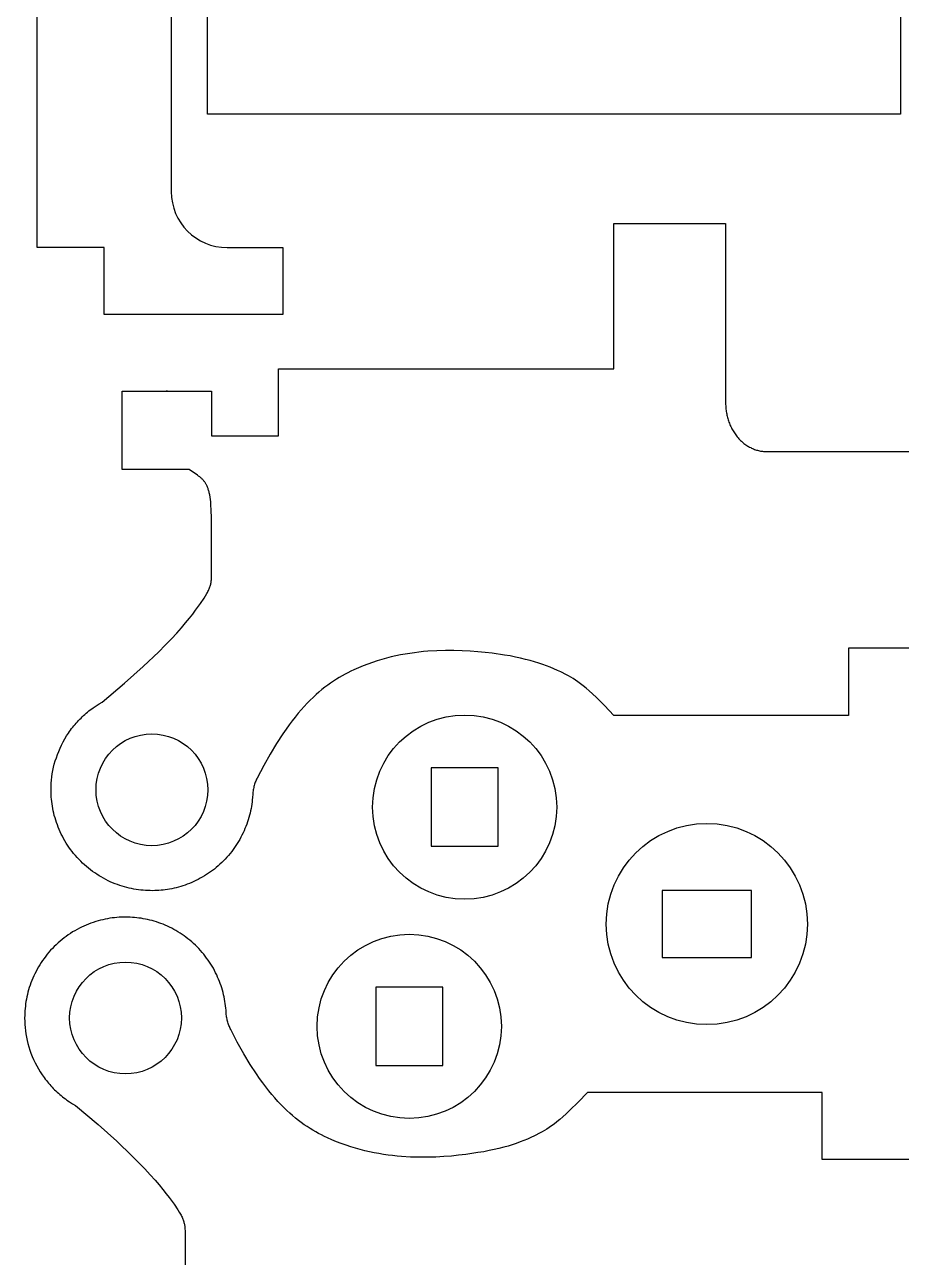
# Model space of a CAD drawing. Extents: x -5 to 248, y -200 to 199.
# Drawn here: x 3.3 to 81.7, y -28.5 to 81.8 of the extents above; entities that cross this region are included whole.
import ezdxf

# ---------------------------------------------------------------- set-up
doc = ezdxf.new("R2010")
doc.units = 0
doc.layers.add('LAYER_01', color=1, linetype='CONTINUOUS')

msp = doc.modelspace()

# ---------------------------------------------------------------- linework, layer by layer
at = {"layer": 'LAYER_01'}
for p, q in [((4.39, 61.85), (4.39, 111.85)), ((16.39, 106.85), (16.39, 66.85)), ((19.64, 73.78), (19.64, 85.78)), ((81.64, 85.78), (81.64, 73.78)), ((25.64, 73.78), (19.64, 73.78)), ((81.64, 73.78), (25.64, 73.78)), ((56, 51), (56, 64)), ((56, 64), (66, 64)), ((66, 64), (66, 48)), ((10.39, 61.85), (4.39, 61.85)), ((10.39, 55.85), (10.39, 61.85)), ((21.39, 61.85), (26.39, 61.85)), ((26.39, 61.85), (26.39, 55.85)), ((26.39, 55.85), (10.39, 55.85)), ((26, 45), (26, 51)), ((26, 51), (56, 51)), ((12, 42), (12, 49)), ((12, 49), (15.69, 49)), ((15.69, 49), (16.06, 49)), ((16.06, 49), (15.94, 49)), ((15.94, 49), (15.94, 49)), ((15.94, 49), (20, 49)), ((16.06, 49), (16.06, 49)), ((20, 49), (20, 49)), ((20, 49), (20, 49)), ((20, 49), (20, 45)), ((66, 48), (66, 47.8)), ((66, 47.8), (66.01, 47.7)), ((66.01, 47.7), (66.01, 47.59)), ((66.01, 47.59), (66.02, 47.49)), ((66.02, 47.49), (66.03, 47.39)), ((66.03, 47.39), (66.04, 47.28)), ((66.04, 47.28), (66.06, 47.18)), ((66.06, 47.18), (66.08, 47.07)), ((66.08, 47.07), (66.1, 46.97)), ((66.1, 46.97), (66.12, 46.86)), ((66.12, 46.86), (66.14, 46.76)), ((66.14, 46.76), (66.17, 46.65)), ((66.17, 46.65), (66.2, 46.55)), ((66.2, 46.55), (66.23, 46.44)), ((66.23, 46.44), (66.26, 46.34)), ((66.26, 46.34), (66.3, 46.24)), ((66.3, 46.24), (66.34, 46.14)), ((66.34, 46.14), (66.38, 46.03)), ((66.38, 46.03), (66.42, 45.93)), ((66.42, 45.93), (66.46, 45.83)), ((66.46, 45.83), (66.51, 45.73)), ((66.51, 45.73), (66.56, 45.64)), ((66.56, 45.64), (66.61, 45.54)), ((66.61, 45.54), (66.67, 45.45)), ((66.67, 45.45), (66.73, 45.35)), ((66.73, 45.35), (66.78, 45.26)), ((66.78, 45.26), (66.85, 45.17)), ((20, 45), (20, 45)), ((20, 45), (20, 45)), ((20, 45), (26, 45)), ((66.85, 45.17), (66.91, 45.08)), ((66.91, 45.08), (66.97, 45)), ((66.97, 45), (67.04, 44.91)), ((67.04, 44.91), (67.11, 44.83)), ((67.11, 44.83), (67.18, 44.75)), ((67.18, 44.75), (67.25, 44.68)), ((67.25, 44.68), (67.33, 44.6)), ((67.33, 44.6), (67.41, 44.53)), ((67.41, 44.53), (67.48, 44.46)), ((67.48, 44.46), (67.56, 44.39)), ((67.56, 44.39), (67.64, 44.33)), ((67.64, 44.33), (67.72, 44.26)), ((67.72, 44.26), (67.81, 44.2)), ((67.81, 44.2), (67.89, 44.15)), ((67.89, 44.15), (67.98, 44.09)), ((67.98, 44.09), (68.06, 44.04)), ((68.06, 44.04), (68.15, 43.99)), ((68.15, 43.99), (68.24, 43.95)), ((68.24, 43.95), (68.32, 43.9)), ((68.32, 43.9), (68.41, 43.86)), ((68.41, 43.86), (68.5, 43.83)), ((68.5, 43.83), (68.59, 43.79)), ((68.59, 43.79), (68.68, 43.76)), ((68.68, 43.76), (68.77, 43.73)), ((68.77, 43.73), (68.86, 43.71)), ((68.86, 43.71), (68.95, 43.68)), ((68.95, 43.68), (69.04, 43.66)), ((69.04, 43.66), (69.13, 43.64)), ((69.13, 43.64), (69.22, 43.63)), ((69.22, 43.63), (69.31, 43.62)), ((69.31, 43.62), (69.4, 43.61)), ((69.4, 43.61), (69.48, 43.6)), ((69.48, 43.6), (69.57, 43.59)), ((69.57, 43.59), (69.66, 43.59)), ((69.66, 43.59), (69.74, 43.59)), ((69.74, 43.59), (101.8, 43.59)), ((18, 42), (12, 42)), ((18.74, 41.49), (18, 42)), ((18.84, 41.41), (18.74, 41.49)), ((18.94, 41.34), (18.84, 41.41)), ((18.99, 41.3), (18.94, 41.34)), ((19.04, 41.26), (18.99, 41.3)), ((19.08, 41.22), (19.04, 41.26)), ((19.12, 41.18), (19.08, 41.22)), ((19.17, 41.14), (19.12, 41.18)), ((19.21, 41.1), (19.17, 41.14)), ((19.25, 41.05), (19.21, 41.1)), ((19.29, 41.01), (19.25, 41.05)), ((19.32, 40.96), (19.29, 41.01)), ((19.36, 40.92), (19.32, 40.96)), ((19.4, 40.87), (19.36, 40.92)), ((19.43, 40.82), (19.4, 40.87)), ((19.46, 40.77), (19.43, 40.82)), ((19.5, 40.72), (19.46, 40.77)), ((19.53, 40.66), (19.5, 40.72)), ((19.56, 40.61), (19.53, 40.66)), ((19.58, 40.55), (19.56, 40.61)), ((19.61, 40.49), (19.58, 40.55)), ((19.64, 40.42), (19.61, 40.49)), ((19.66, 40.36), (19.64, 40.42)), ((19.69, 40.29), (19.66, 40.36)), ((19.71, 40.21), (19.69, 40.29)), ((19.73, 40.14), (19.71, 40.21)), ((19.76, 40.06), (19.73, 40.14)), ((19.78, 39.98), (19.76, 40.06)), ((19.79, 39.9), (19.78, 39.98)), ((19.81, 39.81), (19.79, 39.9)), ((19.83, 39.72), (19.81, 39.81)), ((19.86, 39.53), (19.83, 39.72)), ((19.89, 39.32), (19.86, 39.53)), ((19.92, 39.1), (19.89, 39.32)), ((19.94, 38.86), (19.92, 39.1)), ((19.97, 38.32), (19.94, 38.86)), ((19.99, 37.7), (19.97, 38.32)), ((20, 37), (19.99, 37.7)), ((20, 32.56), (20, 37)), ((19.96, 31.95), (19.97, 32.03)), ((19.97, 32.03), (19.98, 32.12)), ((19.98, 32.2), (19.99, 32.37)), ((19.98, 32.12), (19.98, 32.2)), ((19.99, 32.37), (20, 32.56)), ((19.46, 30.7), (19.58, 30.9)), ((19.58, 30.9), (19.63, 30.99)), ((19.63, 30.99), (19.68, 31.08)), ((19.68, 31.08), (19.72, 31.17)), ((19.72, 31.17), (19.76, 31.25)), ((19.76, 31.25), (19.79, 31.33)), ((19.79, 31.33), (19.82, 31.41)), ((19.82, 31.41), (19.85, 31.49)), ((19.85, 31.49), (19.88, 31.57)), ((19.88, 31.57), (19.9, 31.64)), ((19.9, 31.64), (19.92, 31.72)), ((19.92, 31.72), (19.93, 31.8)), ((19.93, 31.8), (19.95, 31.88)), ((19.95, 31.88), (19.96, 31.95)), ((18.57, 29.4), (19, 30)), ((19, 30), (19.33, 30.49)), ((19.33, 30.49), (19.46, 30.7)), ((17.68, 28.28), (18.02, 28.69)), ((18.02, 28.69), (18.31, 29.06)), ((18.31, 29.06), (18.57, 29.4)), ((16.88, 27.36), (17.3, 27.84)), ((17.3, 27.84), (17.68, 28.28)), ((15.86, 26.29), (16.4, 26.84)), ((16.4, 26.84), (16.88, 27.36)), ((13.88, 24.37), (15.27, 25.69)), ((15.27, 25.69), (15.86, 26.29)), ((36.91, 25.4), (36.49, 25.32)), ((37.33, 25.48), (36.91, 25.4)), ((37.74, 25.54), (37.33, 25.48)), ((38.15, 25.6), (37.74, 25.54)), ((38.56, 25.65), (38.15, 25.6)), ((38.96, 25.7), (38.56, 25.65)), ((39.36, 25.73), (38.96, 25.7)), ((40.16, 25.78), (39.36, 25.73)), ((40.93, 25.8), (40.16, 25.78)), ((41.69, 25.8), (40.93, 25.8)), ((42.43, 25.78), (41.69, 25.8)), ((43.14, 25.74), (42.43, 25.78)), ((43.82, 25.69), (43.14, 25.74)), ((44.48, 25.62), (43.82, 25.69)), ((45.1, 25.55), (44.48, 25.62)), ((46.2, 25.39), (45.1, 25.55)), ((46.71, 25.31), (46.2, 25.39)), ((105, 26), (77, 26)), ((77, 26), (77, 20)), ((12.2, 22.87), (13.88, 24.37)), ((33.56, 24.42), (33.14, 24.25)), ((33.98, 24.58), (33.56, 24.42)), ((34.4, 24.73), (33.98, 24.58)), ((34.82, 24.87), (34.4, 24.73)), ((35.24, 25), (34.82, 24.87)), ((35.66, 25.11), (35.24, 25)), ((36.08, 25.22), (35.66, 25.11)), ((36.49, 25.32), (36.08, 25.22)), ((47.19, 25.21), (46.71, 25.31)), ((47.65, 25.12), (47.19, 25.21)), ((48.09, 25.01), (47.65, 25.12)), ((48.5, 24.91), (48.09, 25.01)), ((48.89, 24.8), (48.5, 24.91)), ((49.27, 24.68), (48.89, 24.8)), ((49.63, 24.56), (49.27, 24.68)), ((49.98, 24.43), (49.63, 24.56)), ((50.31, 24.3), (49.98, 24.43)), ((50.63, 24.16), (50.31, 24.3)), ((31.17, 23.23), (30.91, 23.06)), ((31.43, 23.38), (31.17, 23.23)), ((31.69, 23.53), (31.43, 23.38)), ((31.94, 23.67), (31.69, 23.53)), ((32.2, 23.81), (31.94, 23.67)), ((32.46, 23.94), (32.2, 23.81)), ((32.72, 24.06), (32.46, 23.94)), ((33.14, 24.25), (32.72, 24.06)), ((50.95, 24.02), (50.63, 24.16)), ((51.25, 23.88), (50.95, 24.02)), ((51.75, 23.63), (51.25, 23.88)), ((51.95, 23.52), (51.75, 23.63)), ((52.14, 23.41), (51.95, 23.52)), ((52.35, 23.29), (52.14, 23.41)), ((52.56, 23.15), (52.35, 23.29)), ((10.2, 21.18), (12.2, 22.87)), ((29.61, 22.08), (29.35, 21.85)), ((29.87, 22.3), (29.61, 22.08)), ((30.13, 22.51), (29.87, 22.3)), ((30.39, 22.7), (30.13, 22.51)), ((30.65, 22.89), (30.39, 22.7)), ((30.91, 23.06), (30.65, 22.89)), ((52.78, 23), (52.56, 23.15)), ((53.01, 22.83), (52.78, 23)), ((53.26, 22.64), (53.01, 22.83)), ((53.52, 22.42), (53.26, 22.64)), ((53.8, 22.18), (53.52, 22.42)), ((54.1, 21.91), (53.8, 22.18)), ((9.66, 20.85), (9.93, 21.02)), ((9.93, 21.02), (10.2, 21.18)), ((28.56, 21.09), (28.3, 20.8)), ((28.83, 21.35), (28.56, 21.09)), ((29.09, 21.61), (28.83, 21.35)), ((29.35, 21.85), (29.09, 21.61)), ((54.43, 21.6), (54.1, 21.91)), ((55.15, 20.88), (54.43, 21.6)), ((8.32, 19.76), (8.43, 19.87)), ((8.43, 19.87), (8.55, 19.98)), ((8.55, 19.98), (8.67, 20.08)), ((8.67, 20.08), (8.79, 20.19)), ((8.79, 20.19), (8.91, 20.29)), ((8.91, 20.29), (9.03, 20.39)), ((9.03, 20.39), (9.15, 20.49)), ((9.15, 20.49), (9.28, 20.58)), ((9.28, 20.58), (9.41, 20.68)), ((9.41, 20.68), (9.66, 20.85)), ((27.49, 19.85), (27.22, 19.51)), ((27.76, 20.19), (27.49, 19.85)), ((28.03, 20.5), (27.76, 20.19)), ((28.3, 20.8), (28.03, 20.5)), ((56, 20), (55.15, 20.88)), ((77, 20), (56, 20)), ((7.39, 18.68), (7.48, 18.81)), ((7.48, 18.81), (7.58, 18.93)), ((7.58, 18.93), (7.68, 19.06)), ((7.68, 19.06), (7.78, 19.18)), ((7.78, 19.18), (7.88, 19.3)), ((7.88, 19.3), (7.99, 19.42)), ((7.99, 19.42), (8.1, 19.53)), ((8.1, 19.53), (8.21, 19.65)), ((8.21, 19.65), (8.32, 19.76)), ((26.67, 18.76), (26.39, 18.35)), ((26.94, 19.14), (26.67, 18.76)), ((27.22, 19.51), (26.94, 19.14)), ((6.72, 17.62), (6.87, 17.89)), ((6.87, 17.89), (7.03, 18.16)), ((7.03, 18.16), (7.2, 18.42)), ((7.2, 18.42), (7.29, 18.55)), ((7.29, 18.55), (7.39, 18.68)), ((26.39, 18.35), (25.82, 17.49)), ((6.21, 16.5), (6.32, 16.78)), ((6.32, 16.78), (6.44, 17.06)), ((6.44, 17.06), (6.57, 17.34)), ((6.57, 17.34), (6.72, 17.62)), ((25.25, 16.54), (24.67, 15.51)), ((25.82, 17.49), (25.25, 16.54)), ((5.86, 15.35), (5.93, 15.63)), ((5.93, 15.63), (6.01, 15.92)), ((6.01, 15.92), (6.11, 16.21)), ((6.11, 16.21), (6.21, 16.5)), ((24.67, 15.51), (24.07, 14.38)), ((5.68, 14.2), (5.71, 14.49)), ((5.71, 14.49), (5.75, 14.77)), ((5.75, 14.77), (5.8, 15.06)), ((5.8, 15.06), (5.86, 15.35)), ((24.07, 14.38), (24.03, 14.29)), ((45.65, 15.29), (39.65, 15.29)), ((39.65, 15.29), (39.65, 8.29)), ((45.65, 8.29), (45.65, 15.29)), ((5.64, 13.64), (5.66, 13.92)), ((5.64, 13.37), (5.64, 13.64)), ((5.64, 13.09), (5.64, 13.37)), ((5.66, 13.92), (5.68, 14.2)), ((23.71, 13.24), (23.7, 13.14)), ((23.73, 13.34), (23.71, 13.24)), ((23.75, 13.44), (23.73, 13.34)), ((23.77, 13.54), (23.75, 13.44)), ((23.79, 13.63), (23.77, 13.54)), ((23.82, 13.73), (23.79, 13.63)), ((23.85, 13.83), (23.82, 13.73)), ((23.88, 13.92), (23.85, 13.83)), ((23.91, 14.02), (23.88, 13.92)), ((23.95, 14.11), (23.91, 14.02)), ((23.99, 14.2), (23.95, 14.11)), ((24.03, 14.29), (23.99, 14.2)), ((5.65, 12.89), (5.64, 13.09)), ((5.66, 12.69), (5.65, 12.89)), ((5.68, 12.49), (5.66, 12.69)), ((5.7, 12.28), (5.68, 12.49)), ((5.73, 12.08), (5.7, 12.28)), ((23.62, 12.26), (23.59, 12.06)), ((23.64, 12.45), (23.62, 12.26)), ((23.66, 12.65), (23.64, 12.45)), ((23.68, 12.94), (23.66, 12.65)), ((23.69, 13.04), (23.68, 12.94)), ((23.7, 13.14), (23.69, 13.04)), ((5.76, 11.87), (5.73, 12.08)), ((5.79, 11.66), (5.76, 11.87)), ((5.84, 11.46), (5.79, 11.66)), ((5.88, 11.25), (5.84, 11.46)), ((5.93, 11.04), (5.88, 11.25)), ((5.99, 10.83), (5.93, 11.04)), ((23.39, 11.06), (23.34, 10.86)), ((23.44, 11.26), (23.39, 11.06)), ((23.49, 11.46), (23.44, 11.26)), ((23.53, 11.66), (23.49, 11.46)), ((23.56, 11.86), (23.53, 11.66)), ((23.59, 12.06), (23.56, 11.86)), ((6.06, 10.62), (5.99, 10.83)), ((6.12, 10.41), (6.06, 10.62)), ((6.2, 10.2), (6.12, 10.41)), ((6.28, 10), (6.2, 10.2)), ((6.36, 9.79), (6.28, 10)), ((23.07, 10.07), (22.99, 9.87)), ((23.15, 10.27), (23.07, 10.07)), ((23.21, 10.46), (23.15, 10.27)), ((23.28, 10.66), (23.21, 10.46)), ((23.34, 10.86), (23.28, 10.66)), ((6.45, 9.58), (6.36, 9.79)), ((6.55, 9.38), (6.45, 9.58)), ((6.65, 9.18), (6.55, 9.38)), ((6.76, 8.98), (6.65, 9.18)), ((6.87, 8.78), (6.76, 8.98)), ((22.52, 8.9), (22.41, 8.72)), ((22.62, 9.09), (22.52, 8.9)), ((22.72, 9.29), (22.62, 9.09)), ((22.82, 9.48), (22.72, 9.29)), ((22.91, 9.67), (22.82, 9.48)), ((22.99, 9.87), (22.91, 9.67)), ((6.99, 8.58), (6.87, 8.78)), ((7.12, 8.39), (6.99, 8.58)), ((7.24, 8.2), (7.12, 8.39)), ((7.38, 8.01), (7.24, 8.2)), ((7.52, 7.82), (7.38, 8.01)), ((7.66, 7.64), (7.52, 7.82)), ((21.8, 7.81), (21.66, 7.64)), ((21.93, 7.99), (21.8, 7.81)), ((22.06, 8.17), (21.93, 7.99)), ((22.18, 8.35), (22.06, 8.17)), ((22.3, 8.53), (22.18, 8.35)), ((22.41, 8.72), (22.3, 8.53)), ((39.65, 8.29), (45.65, 8.29)), ((7.81, 7.46), (7.66, 7.64)), ((7.97, 7.29), (7.81, 7.46)), ((8.12, 7.12), (7.97, 7.29)), ((8.29, 6.95), (8.12, 7.12)), ((8.46, 6.79), (8.29, 6.95)), ((8.63, 6.63), (8.46, 6.79)), ((8.8, 6.47), (8.63, 6.63)), ((20.75, 6.68), (20.59, 6.53)), ((20.91, 6.83), (20.75, 6.68)), ((21.07, 6.99), (20.91, 6.83)), ((21.22, 7.14), (21.07, 6.99)), ((21.37, 7.31), (21.22, 7.14)), ((21.52, 7.47), (21.37, 7.31)), ((21.66, 7.64), (21.52, 7.47)), ((8.98, 6.32), (8.8, 6.47)), ((9.17, 6.18), (8.98, 6.32)), ((9.35, 6.04), (9.17, 6.18)), ((9.54, 5.91), (9.35, 6.04)), ((9.73, 5.78), (9.54, 5.91)), ((9.93, 5.65), (9.73, 5.78)), ((10.13, 5.54), (9.93, 5.65)), ((10.33, 5.42), (10.13, 5.54)), ((19.17, 5.52), (18.98, 5.42)), ((19.36, 5.63), (19.17, 5.52)), ((19.54, 5.75), (19.36, 5.63)), ((19.72, 5.87), (19.54, 5.75)), ((19.9, 5.99), (19.72, 5.87)), ((20.08, 6.12), (19.9, 5.99)), ((20.25, 6.25), (20.08, 6.12)), ((20.42, 6.39), (20.25, 6.25)), ((20.59, 6.53), (20.42, 6.39)), ((10.53, 5.31), (10.33, 5.42)), ((10.74, 5.21), (10.53, 5.31)), ((10.94, 5.12), (10.74, 5.21)), ((11.15, 5.03), (10.94, 5.12)), ((11.36, 4.94), (11.15, 5.03)), ((11.57, 4.86), (11.36, 4.94)), ((11.78, 4.79), (11.57, 4.86)), ((11.99, 4.72), (11.78, 4.79)), ((12.2, 4.66), (11.99, 4.72)), ((12.41, 4.6), (12.2, 4.66)), ((12.63, 4.55), (12.41, 4.6)), ((12.84, 4.5), (12.63, 4.55)), ((13.05, 4.46), (12.84, 4.5)), ((13.26, 4.42), (13.05, 4.46)), ((13.47, 4.39), (13.26, 4.42)), ((16.06, 4.42), (15.86, 4.39)), ((16.25, 4.46), (16.06, 4.42)), ((16.45, 4.49), (16.25, 4.46)), ((16.65, 4.54), (16.45, 4.49)), ((16.84, 4.58), (16.65, 4.54)), ((17.04, 4.63), (16.84, 4.58)), ((17.24, 4.69), (17.04, 4.63)), ((17.43, 4.75), (17.24, 4.69)), ((17.63, 4.82), (17.43, 4.75)), ((17.83, 4.89), (17.63, 4.82)), ((18.02, 4.96), (17.83, 4.89)), ((18.22, 5.04), (18.02, 4.96)), ((18.41, 5.13), (18.22, 5.04)), ((18.6, 5.22), (18.41, 5.13)), ((18.79, 5.32), (18.6, 5.22)), ((18.98, 5.42), (18.79, 5.32)), ((13.68, 4.37), (13.47, 4.39)), ((13.89, 4.35), (13.68, 4.37)), ((14.09, 4.33), (13.89, 4.35)), ((14.3, 4.32), (14.09, 4.33)), ((14.5, 4.32), (14.3, 4.32)), ((14.71, 4.31), (14.5, 4.32)), ((14.91, 4.32), (14.71, 4.31)), ((15.09, 4.32), (14.91, 4.32)), ((15.29, 4.34), (15.09, 4.32)), ((15.48, 4.35), (15.29, 4.34)), ((15.67, 4.37), (15.48, 4.35)), ((15.86, 4.39), (15.67, 4.37)), ((68.32, 4.33), (60.32, 4.33)), ((60.32, 4.33), (60.32, -1.67)), ((68.32, -1.67), (68.32, 4.33)), ((8.58, 1.15), (8.37, 1.06)), ((8.79, 1.24), (8.58, 1.15)), ((9, 1.33), (8.79, 1.24)), ((9.21, 1.41), (9, 1.33)), ((9.42, 1.48), (9.21, 1.41)), ((9.63, 1.55), (9.42, 1.48)), ((9.84, 1.61), (9.63, 1.55)), ((10.05, 1.67), (9.84, 1.61)), ((10.26, 1.72), (10.05, 1.67)), ((10.48, 1.77), (10.26, 1.72)), ((10.69, 1.81), (10.48, 1.77)), ((10.9, 1.85), (10.69, 1.81)), ((11.11, 1.88), (10.9, 1.85)), ((11.32, 1.9), (11.11, 1.88)), ((11.53, 1.92), (11.32, 1.9)), ((11.73, 1.94), (11.53, 1.92)), ((11.94, 1.95), (11.73, 1.94)), ((12.14, 1.95), (11.94, 1.95)), ((12.34, 1.95), (12.14, 1.95)), ((12.54, 1.95), (12.34, 1.95)), ((12.73, 1.94), (12.54, 1.95)), ((12.92, 1.93), (12.73, 1.94)), ((13.11, 1.92), (12.92, 1.93)), ((13.31, 1.9), (13.11, 1.92)), ((13.5, 1.87), (13.31, 1.9)), ((13.69, 1.85), (13.5, 1.87)), ((13.89, 1.81), (13.69, 1.85)), ((14.09, 1.78), (13.89, 1.81)), ((14.28, 1.73), (14.09, 1.78)), ((14.48, 1.69), (14.28, 1.73)), ((14.68, 1.64), (14.48, 1.69)), ((14.87, 1.58), (14.68, 1.64)), ((15.07, 1.52), (14.87, 1.58)), ((15.27, 1.45), (15.07, 1.52)), ((15.46, 1.38), (15.27, 1.45)), ((15.66, 1.31), (15.46, 1.38)), ((15.85, 1.23), (15.66, 1.31)), ((16.05, 1.14), (15.85, 1.23)), ((16.24, 1.05), (16.05, 1.14)), ((6.8, 0.09), (6.62, -0.06)), ((6.99, 0.23), (6.8, 0.09)), ((7.18, 0.36), (6.99, 0.23)), ((7.37, 0.49), (7.18, 0.36)), ((7.57, 0.62), (7.37, 0.49)), ((7.77, 0.73), (7.57, 0.62)), ((7.97, 0.85), (7.77, 0.73)), ((8.17, 0.95), (7.97, 0.85)), ((8.37, 1.06), (8.17, 0.95)), ((16.43, 0.95), (16.24, 1.05)), ((16.62, 0.85), (16.43, 0.95)), ((16.81, 0.75), (16.62, 0.85)), ((16.99, 0.64), (16.81, 0.75)), ((17.18, 0.52), (16.99, 0.64)), ((17.36, 0.4), (17.18, 0.52)), ((17.54, 0.28), (17.36, 0.4)), ((17.71, 0.15), (17.54, 0.28)), ((17.89, 0.02), (17.71, 0.15)), ((18.06, -0.12), (17.89, 0.02)), ((5.6, -1.02), (5.45, -1.19)), ((5.76, -0.85), (5.6, -1.02)), ((5.93, -0.68), (5.76, -0.85)), ((6.09, -0.52), (5.93, -0.68)), ((6.26, -0.36), (6.09, -0.52)), ((6.44, -0.2), (6.26, -0.36)), ((6.62, -0.06), (6.44, -0.2)), ((18.23, -0.26), (18.06, -0.12)), ((18.39, -0.41), (18.23, -0.26)), ((18.55, -0.56), (18.39, -0.41)), ((18.71, -0.72), (18.55, -0.56)), ((18.86, -0.87), (18.71, -0.72)), ((19.01, -1.04), (18.86, -0.87)), ((19.15, -1.2), (19.01, -1.04)), ((4.75, -2.12), (4.63, -2.31)), ((4.88, -1.93), (4.75, -2.12)), ((5.02, -1.74), (4.88, -1.93)), ((5.16, -1.55), (5.02, -1.74)), ((5.3, -1.37), (5.16, -1.55)), ((5.45, -1.19), (5.3, -1.37)), ((19.3, -1.37), (19.15, -1.2)), ((19.43, -1.54), (19.3, -1.37)), ((19.56, -1.72), (19.43, -1.54)), ((19.69, -1.9), (19.56, -1.72)), ((19.82, -2.08), (19.69, -1.9)), ((19.93, -2.26), (19.82, -2.08)), ((60.32, -1.67), (68.32, -1.67)), ((4.19, -3.11), (4.09, -3.31)), ((4.29, -2.91), (4.19, -3.11)), ((4.4, -2.71), (4.29, -2.91)), ((4.51, -2.51), (4.4, -2.71)), ((4.63, -2.31), (4.51, -2.51)), ((20.05, -2.45), (19.93, -2.26)), ((20.16, -2.63), (20.05, -2.45)), ((20.26, -2.82), (20.16, -2.63)), ((20.36, -3.02), (20.26, -2.82)), ((20.46, -3.21), (20.36, -3.02)), ((20.54, -3.41), (20.46, -3.21)), ((3.69, -4.35), (3.63, -4.56)), ((3.76, -4.14), (3.69, -4.35)), ((3.84, -3.93), (3.76, -4.14)), ((3.92, -3.73), (3.84, -3.93)), ((4, -3.52), (3.92, -3.73)), ((4.09, -3.31), (4, -3.52)), ((20.63, -3.6), (20.54, -3.41)), ((20.71, -3.8), (20.63, -3.6)), ((20.78, -4), (20.71, -3.8)), ((20.85, -4.2), (20.78, -4)), ((20.92, -4.39), (20.85, -4.2)), ((20.98, -4.59), (20.92, -4.39)), ((40.69, -4.32), (34.69, -4.32)), ((34.69, -4.32), (34.69, -11.32)), ((40.69, -11.32), (40.69, -4.32)), ((3.43, -5.39), (3.39, -5.6)), ((3.47, -5.19), (3.43, -5.39)), ((3.52, -4.98), (3.47, -5.19)), ((3.57, -4.77), (3.52, -4.98)), ((3.63, -4.56), (3.57, -4.77)), ((21.03, -4.79), (20.98, -4.59)), ((21.08, -4.99), (21.03, -4.79)), ((21.13, -5.19), (21.08, -4.99)), ((21.17, -5.39), (21.13, -5.19)), ((21.2, -5.59), (21.17, -5.39)), ((3.3, -6.42), (3.28, -6.62)), ((3.31, -6.22), (3.3, -6.42)), ((3.34, -6.01), (3.31, -6.22)), ((3.36, -5.81), (3.34, -6.01)), ((3.39, -5.6), (3.36, -5.81)), ((21.23, -5.79), (21.2, -5.59)), ((21.26, -5.99), (21.23, -5.79)), ((21.28, -6.19), (21.26, -5.99)), ((21.3, -6.38), (21.28, -6.19)), ((21.32, -6.67), (21.3, -6.38)), ((3.28, -6.82), (3.27, -7.1)), ((3.27, -7.1), (3.28, -7.37)), ((3.28, -6.62), (3.28, -6.82)), ((3.28, -7.37), (3.29, -7.65)), ((3.29, -7.65), (3.32, -7.93)), ((21.32, -6.77), (21.32, -6.67)), ((21.34, -6.87), (21.32, -6.77)), ((21.35, -6.97), (21.34, -6.87)), ((21.37, -7.07), (21.35, -6.97)), ((21.39, -7.17), (21.37, -7.07)), ((21.41, -7.27), (21.39, -7.17)), ((21.43, -7.36), (21.41, -7.27)), ((21.46, -7.46), (21.43, -7.36)), ((21.49, -7.56), (21.46, -7.46)), ((21.52, -7.65), (21.49, -7.56)), ((21.55, -7.75), (21.52, -7.65)), ((3.32, -7.93), (3.35, -8.22)), ((3.35, -8.22), (3.39, -8.5)), ((3.39, -8.5), (3.44, -8.79)), ((3.44, -8.79), (3.5, -9.08)), ((21.59, -7.84), (21.55, -7.75)), ((21.63, -7.93), (21.59, -7.84)), ((21.67, -8.02), (21.63, -7.93)), ((21.71, -8.11), (21.67, -8.02)), ((22.3, -9.24), (21.71, -8.11)), ((3.5, -9.08), (3.57, -9.36)), ((3.57, -9.36), (3.65, -9.65)), ((3.65, -9.65), (3.74, -9.94)), ((22.89, -10.27), (22.3, -9.24)), ((3.74, -9.94), (3.84, -10.23)), ((3.84, -10.23), (3.96, -10.51)), ((3.96, -10.51), (4.08, -10.79)), ((4.08, -10.79), (4.21, -11.07)), ((23.46, -11.22), (22.89, -10.27)), ((4.21, -11.07), (4.35, -11.35)), ((4.35, -11.35), (4.51, -11.62)), ((4.51, -11.62), (4.67, -11.89)), ((4.67, -11.89), (4.84, -12.15)), ((24.03, -12.08), (23.46, -11.22)), ((24.3, -12.49), (24.03, -12.08)), ((34.69, -11.32), (40.69, -11.32)), ((4.84, -12.15), (4.93, -12.28)), ((4.93, -12.28), (5.02, -12.41)), ((5.02, -12.41), (5.12, -12.54)), ((5.12, -12.54), (5.22, -12.66)), ((5.22, -12.66), (5.32, -12.79)), ((5.32, -12.79), (5.42, -12.91)), ((5.42, -12.91), (5.52, -13.03)), ((5.52, -13.03), (5.63, -13.15)), ((5.63, -13.15), (5.73, -13.26)), ((24.58, -12.87), (24.3, -12.49)), ((24.85, -13.24), (24.58, -12.87)), ((5.73, -13.26), (5.84, -13.38)), ((5.84, -13.38), (5.96, -13.49)), ((5.96, -13.49), (6.07, -13.6)), ((6.07, -13.6), (6.19, -13.71)), ((6.19, -13.71), (6.3, -13.81)), ((6.3, -13.81), (6.42, -13.92)), ((6.42, -13.92), (6.54, -14.02)), ((6.54, -14.02), (6.67, -14.12)), ((6.67, -14.12), (6.79, -14.22)), ((6.79, -14.22), (6.92, -14.31)), ((6.92, -14.31), (7.04, -14.41)), ((25.13, -13.58), (24.85, -13.24)), ((25.4, -13.92), (25.13, -13.58)), ((25.67, -14.23), (25.4, -13.92)), ((25.93, -14.53), (25.67, -14.23)), ((53.64, -13.73), (52.79, -14.61)), ((74.64, -13.73), (53.64, -13.73)), ((74.64, -19.73), (74.64, -13.73)), ((7.04, -14.41), (7.3, -14.58)), ((7.3, -14.58), (7.57, -14.75)), ((7.57, -14.75), (7.83, -14.91)), ((7.83, -14.91), (9.84, -16.6)), ((26.2, -14.82), (25.93, -14.53)), ((26.46, -15.09), (26.2, -14.82)), ((26.73, -15.34), (26.46, -15.09)), ((26.99, -15.58), (26.73, -15.34)), ((52.06, -15.33), (51.74, -15.64)), ((52.79, -14.61), (52.06, -15.33)), ((27.25, -15.81), (26.99, -15.58)), ((27.51, -16.03), (27.25, -15.81)), ((27.77, -16.24), (27.51, -16.03)), ((28.03, -16.43), (27.77, -16.24)), ((28.29, -16.62), (28.03, -16.43)), ((50.9, -16.37), (50.65, -16.56)), ((51.16, -16.15), (50.9, -16.37)), ((51.44, -15.91), (51.16, -16.15)), ((51.74, -15.64), (51.44, -15.91)), ((9.84, -16.6), (11.51, -18.1)), ((28.55, -16.79), (28.29, -16.62)), ((28.81, -16.96), (28.55, -16.79)), ((29.06, -17.11), (28.81, -16.96)), ((29.32, -17.26), (29.06, -17.11)), ((29.58, -17.4), (29.32, -17.26)), ((29.84, -17.54), (29.58, -17.4)), ((30.1, -17.67), (29.84, -17.54)), ((48.89, -17.61), (48.58, -17.75)), ((49.39, -17.36), (48.89, -17.61)), ((49.58, -17.25), (49.39, -17.36)), ((49.78, -17.14), (49.58, -17.25)), ((49.99, -17.02), (49.78, -17.14)), ((50.2, -16.88), (49.99, -17.02)), ((50.42, -16.73), (50.2, -16.88)), ((50.65, -16.56), (50.42, -16.73)), ((11.51, -18.1), (12.9, -19.42)), ((30.36, -17.79), (30.1, -17.67)), ((30.77, -17.98), (30.36, -17.79)), ((31.19, -18.15), (30.77, -17.98)), ((31.61, -18.31), (31.19, -18.15)), ((32.03, -18.46), (31.61, -18.31)), ((32.45, -18.6), (32.03, -18.46)), ((32.87, -18.73), (32.45, -18.6)), ((33.29, -18.84), (32.87, -18.73)), ((45.72, -18.75), (45.29, -18.85)), ((46.14, -18.64), (45.72, -18.75)), ((46.53, -18.53), (46.14, -18.64)), ((46.91, -18.41), (46.53, -18.53)), ((47.27, -18.29), (46.91, -18.41)), ((47.61, -18.16), (47.27, -18.29)), ((47.95, -18.03), (47.61, -18.16)), ((48.27, -17.9), (47.95, -18.03)), ((48.58, -17.75), (48.27, -17.9)), ((12.9, -19.42), (13.5, -20.02)), ((33.71, -18.95), (33.29, -18.84)), ((34.13, -19.05), (33.71, -18.95)), ((34.55, -19.13), (34.13, -19.05)), ((34.96, -19.21), (34.55, -19.13)), ((35.38, -19.28), (34.96, -19.21)), ((35.79, -19.33), (35.38, -19.28)), ((36.19, -19.38), (35.79, -19.33)), ((36.6, -19.43), (36.19, -19.38)), ((37, -19.46), (36.6, -19.43)), ((37.79, -19.51), (37, -19.46)), ((38.57, -19.53), (37.79, -19.51)), ((39.33, -19.53), (38.57, -19.53)), ((40.06, -19.51), (39.33, -19.53)), ((40.77, -19.47), (40.06, -19.51)), ((41.46, -19.42), (40.77, -19.47)), ((42.11, -19.35), (41.46, -19.42)), ((42.74, -19.28), (42.11, -19.35)), ((43.84, -19.12), (42.74, -19.28)), ((44.35, -19.04), (43.84, -19.12)), ((44.83, -18.94), (44.35, -19.04)), ((45.29, -18.85), (44.83, -18.94)), ((102.64, -19.73), (74.64, -19.73)), ((13.5, -20.02), (14.03, -20.57)), ((14.03, -20.57), (14.51, -21.09)), ((14.51, -21.09), (14.94, -21.57)), ((14.94, -21.57), (15.32, -22.01)), ((15.32, -22.01), (15.65, -22.42)), ((15.65, -22.42), (15.95, -22.79)), ((15.95, -22.79), (16.21, -23.13)), ((16.21, -23.13), (16.64, -23.73)), ((16.64, -23.73), (16.97, -24.22)), ((16.97, -24.22), (17.1, -24.44)), ((17.1, -24.44), (17.22, -24.63)), ((17.22, -24.63), (17.27, -24.72)), ((17.27, -24.72), (17.31, -24.81)), ((17.31, -24.81), (17.36, -24.9)), ((17.36, -24.9), (17.39, -24.98)), ((17.39, -24.98), (17.43, -25.06)), ((17.43, -25.06), (17.46, -25.14)), ((17.46, -25.14), (17.49, -25.22)), ((17.49, -25.22), (17.51, -25.3)), ((17.51, -25.3), (17.53, -25.37)), ((17.53, -25.37), (17.55, -25.45)), ((17.55, -25.45), (17.57, -25.53)), ((17.57, -25.53), (17.59, -25.61)), ((17.59, -25.61), (17.6, -25.68)), ((17.6, -25.68), (17.61, -25.76)), ((17.61, -25.76), (17.62, -25.85)), ((17.62, -25.85), (17.62, -25.93)), ((17.62, -25.93), (17.63, -26.11)), ((17.63, -26.11), (17.64, -26.29)), ((17.64, -26.29), (17.64, -30.73))]:
    msp.add_line(p, q, dxfattribs=at)
for centre, radius in [((42.65, 11.79), 8.24), ((14.66, 13.34), 5), ((64.32, 1.33), 9), ((37.69, -7.82), 8.24), ((12.3, -7.07), 5)]:
    msp.add_circle(centre, radius, dxfattribs=at)
msp.add_arc((21.39, 66.85), 5, 180, 270, dxfattribs=at)

doc.saveas('drawing.dxf')
